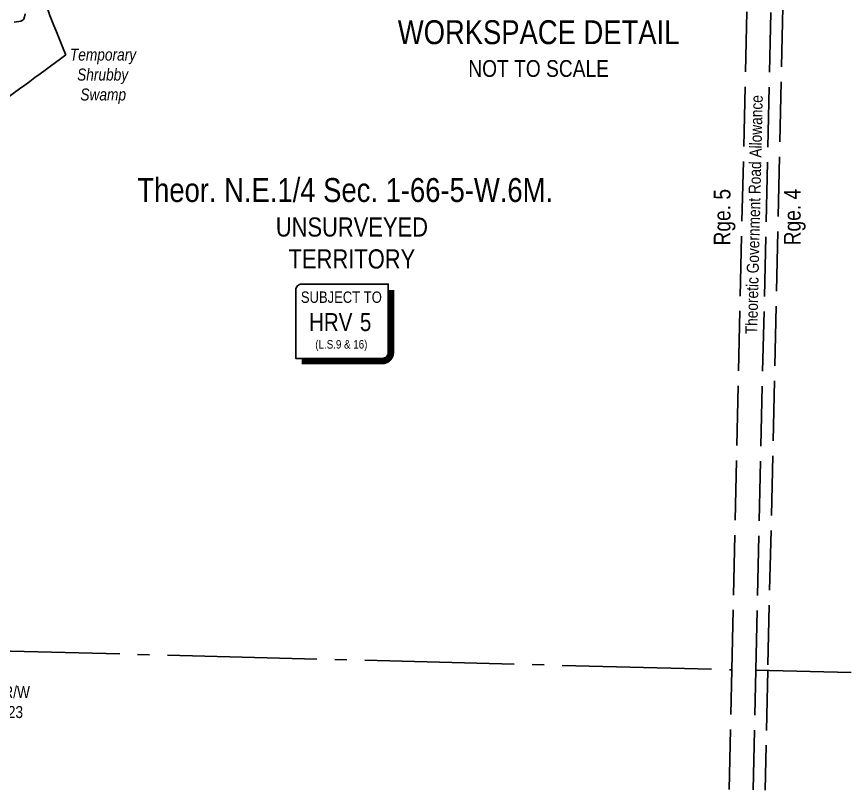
# Model space of a CAD drawing. Extents: x 391856 to 401992, y 6055951 to 6064954.
# Drawn here: x 395956 to 396654, y 6060648 to 6061295 of the extents above; entities that cross this region are included whole.
import ezdxf
from ezdxf.enums import TextEntityAlignment as Align

# ---------------------------------------------------------------- set-up
doc = ezdxf.new("R2010")
doc.units = 0
doc.header["$LTSCALE"] = 5
doc.header["$PDSIZE"] = 0.5
doc.linetypes.add('foc-QUARTERLINE', pattern=[33, 25, -3, 2, -3])
doc.linetypes.add('foc-UNSURVEYED', pattern=[12.5, 10, -2.5])
doc.layers.get('Defpoints').update_dxf_attribs({"color": 9})
for name, color, linetype in [('C-SYMBOL', 7, 'Continuous'), ('CG-NOTES', 7, 'Continuous'), ('CTW', 7, 'Continuous'), ('D-TXT', 6, 'Continuous'), ('DETAIL-T', 7, 'Continuous'), ('L-QSEC', 8, 'foc-QUARTERLINE'), ('L-ROAD-T', 7, 'Continuous'), ('L-UNS-T', 3, 'Continuous'), ('L-USEC', 7, 'foc-UNSURVEYED'), ('WETLAND', 143, 'Continuous'), ('WETLAND-T', 146, 'Continuous')]:
    doc.layers.add(name, color=color, linetype=linetype)
doc.layers.add('F-RW-T2', color=190, linetype='Continuous', lineweight=9)
doc.styles.add('175L', font='ARIALN.TTF', dxfattribs={"height": 20})
doc.styles.add('80CG', font='ARIALN.TTF', dxfattribs={"height": 10})
doc.styles.add('80L', font='ARIALN.TTF', dxfattribs={"height": 10})
doc.styles.add('HRV', font='ARIALN.TTF', dxfattribs={"height": 3})
doc.dimstyles.new('Compass 5 000', dxfattribs={"dimscale": 5, "dimtxt": 9, "dimasz": 2, "dimexe": 0.2, "dimexo": 0.0625, "dimgap": 0.5, "dimtad": 0, "dimtih": 1, "dimtoh": 1, "dimzin": 0, "dimdsep": 46, "dimtxsty": '80CG', "dimcen": 0.1, "dimse1": 1, "dimse2": 1, "dimclrd": 256, "dimclrt": 256, "dimaunit": 1, "dimadec": 4, "dimazin": 0, "dimtfac": 0.06, "dimtofl": 0, "dimtmove": 0, "dimatfit": 1, "dimfxl": 0.2, "dimtolj": 1, "dimtzin": 0, "dimlwd": -1, "dimarcsym": 0})

# ---------------------------------------------------------------- blocks, each defined once
blk = doc.blocks.new('HRV')
blk.add_lwpolyline([(-35.14, 31.6), (37.21, 31.6), (37.21, -25.54, -0.414214), (32.21, -30.54), (-40.14, -30.54), (-40.14, 26.6, -0.414214)], format="xyb", close=True)
at = {"const_width": 5, "flags": 128}
blk.add_lwpolyline([(-35.14, -33.04), (32.21, -33.04, 0.414214), (39.71, -25.54), (39.71, 26.6)], format="xyb", dxfattribs=at)
at = {"style": '80L'}
blk.add_text('SUBJECT TO', height=9.5, dxfattribs=at).set_placement((-2.01, 13.06), align=Align.BOTTOM_CENTER)
blk.add_attdef('(N.W.1/4 00)', text='', height=7.12, dxfattribs=at).set_placement((-2.01, -24.45), align=Align.BOTTOM_CENTER)
at = {"layer": 'CTW', "color": 3, "style": 'HRV'}
blk.add_text('HRV', height=15, dxfattribs=at).set_placement((-10.88, -0.18), align=Align.MIDDLE_CENTER)
blk.add_attdef('0', text='', height=15, dxfattribs=at).set_placement((18.28, -0.18), align=Align.MIDDLE_CENTER)
blk = doc.blocks.new('*D93')
at = {"layer": 'Defpoints', "color": 0, "transparency": 16777216}
for p in [(395778, 6060920.98), (395787.38, 6060924.47), (395862.35, 6060723.23)]:
    blk.add_point(p, dxfattribs=at)
at = {"layer": 'F-RW-T2', "transparency": 16777216}
for p, q in [((395871.72, 6060726.72), (395881.12, 6060730.22)), ((395881.12, 6060730.22), (395891.12, 6060730.22)), ((395843.6, 6060716.24), (395834.23, 6060712.75))]:
    blk.add_line(p, q, dxfattribs=at)
for points in [[(395871.14, 6060728.28), (395872.3, 6060725.16), (395862.35, 6060723.23)], [(395843.02, 6060717.8), (395844.18, 6060714.68), (395852.97, 6060719.73)]]:
    blk.add_solid(points, dxfattribs=at)
at = {"layer": 'F-RW-T2', "transparency": 16777216, "insert": (395930.2, 6060730.22), "char_height": 10, "attachment_point": 5, "style": '80CG'}
blk.add_mtext('\\A1;Ovintiv\\P10.00 P/L R/W\\PPLA 111723', dxfattribs=at)

msp = doc.modelspace()

# ---------------------------------------------------------------- linework, layer by layer
at = {"layer": 'L-QSEC', "flags": 128}
for points in [[(395752.633, 6060769.674), (396554.276, 6060748.953)], [(396574.391, 6060748.515), (396654.251, 6060746.773)]]:
    msp.add_lwpolyline(points, dxfattribs=at)
at = {"layer": 'L-USEC', "flags": 128}
for points in [[(396554.276, 6060748.953), (396572.68, 6061553.394)], [(396574.391, 6060748.493), (396592.795, 6061552.933)], [(396602.847, 6061552.736), (396584.444, 6060748.296)], [(396551.989, 6060648.982), (396554.276, 6060748.953)], [(396572.103, 6060648.462), (396574.391, 6060748.493)], [(396584.444, 6060748.296), (396582.154, 6060648.202)]]:
    msp.add_lwpolyline(points, dxfattribs=at)
at = {"layer": 'WETLAND', "flags": 128}
msp.add_lwpolyline([(395963.416, 6061297.242), (395963.035, 6061294.828), (395962.261, 6061292.901), (395961.719, 6061292.225), (395961.064, 6061291.728), (395959.775, 6061291.162), (395958.121, 6061290.72), (395954.304, 6061290.35)], dxfattribs=at)

# ---------------------------------------------------------------- block references
at = {"layer": 'CG-NOTES', "xscale": 0.9999926271494416, "yscale": 0.9999926271494416, "zscale": 0.9999926271494416}
msp.add_blockref('HRV', (396229.868, 6061039.74), dxfattribs=at).add_auto_attribs({'(N.W.1/4 00)': '(L.S.9 & 16)', '0': '5'})

# ---------------------------------------------------------------- texts
at = {"layer": 'C-SYMBOL', "color": 3, "style": '175L'}
msp.add_text('Theor. N.E.1/4 Sec. 1-66-5-W.6M.', height=19.99985, dxfattribs=at).set_placement((396231.096, 6061133.944), align=Align.BOTTOM_CENTER)
at = {"layer": 'D-TXT', "color": 3, "char_height": 13.9999, "attachment_point": 1, "rotation": 90, "style": '80L'}
for s, width, insert in [('Rge. 5', 73.7262, (396539.203, 6061103.607)), ('Rge. 4', 63.83593, (396597.867, 6061103.7))]:
    msp.add_mtext_dynamic_manual_height_columns(s, width=width, gutter_width=47.481, heights=[0], dxfattribs=dict(at, insert=insert))
at = {"layer": 'DETAIL-T', "color": 3, "insert": (396392.792, 6061268.115), "char_height": 20, "width": 266.65293, "attachment_point": 5, "style": '80CG'}
msp.add_mtext('WORKSPACE DETAIL\\P{\\H0.7x;NOT TO SCALE}', dxfattribs=at)
at = {"layer": 'L-ROAD-T', "style": '80L'}
msp.add_text('Theoretic Government Road Allowance', height=9.99993, rotation=88.66818, dxfattribs=at).set_placement((396572.928, 6061129.349), align=Align.MIDDLE_CENTER)
at = {"layer": 'L-UNS-T', "color": 3, "insert": (396236.674, 6061105.595), "char_height": 15.99988, "attachment_point": 5, "style": '80L'}
msp.add_mtext_dynamic_manual_height_columns('UNSURVEYED TERRITORY', width=126.36394, gutter_width=47.481, heights=[0], dxfattribs=at)
at = {"layer": 'WETLAND-T', "insert": (396000.117, 6061268.143), "char_height": 10, "attachment_point": 1, "style": '80L'}
msp.add_mtext_dynamic_manual_height_columns('\\pi0.76282;{\\fArial Narrow|b0|i1|c0|p34;Temporary\\P\\pi6.8133;Shrubby\\P\\pi9.51794;Swamp}', width=56.17776, gutter_width=50, heights=[0], dxfattribs=at)

# ---------------------------------------------------------------- dimensions: what is measured, and where the dimension line sits
at = {"layer": 'F-RW-T2'}
dim = msp.add_linear_dim(base=(395862.35, 6060723.226), p1=(395777.998, 6060920.979), p2=(395787.378, 6060924.473), angle=20.432081, text='Ovintiv\\P10.00 P/L R/W\\PPLA 111723', dimstyle='Compass 5 000', dxfattribs=at)
dim.commit()
dim.dimension.update_dxf_attribs({"geometry": '*D93', "text_midpoint": (395930.201, 6060730.218), "dimtype": 161})

# ---------------------------------------------------------------- leaders
at = {"layer": 'WETLAND-T', "path_type": 1}
msp.add_leader([(395971.027, 6061328.898), (395997.438, 6061262.825)], dimstyle='Compass 5 000', override={"dimgap": 0.5, "dimtad": 0}, dxfattribs=at)
msp.add_leader([(395928.727, 6061212.473), (395997.438, 6061262.825)], dimstyle='Compass 5 000', dxfattribs=at)

doc.saveas('drawing.dxf')
